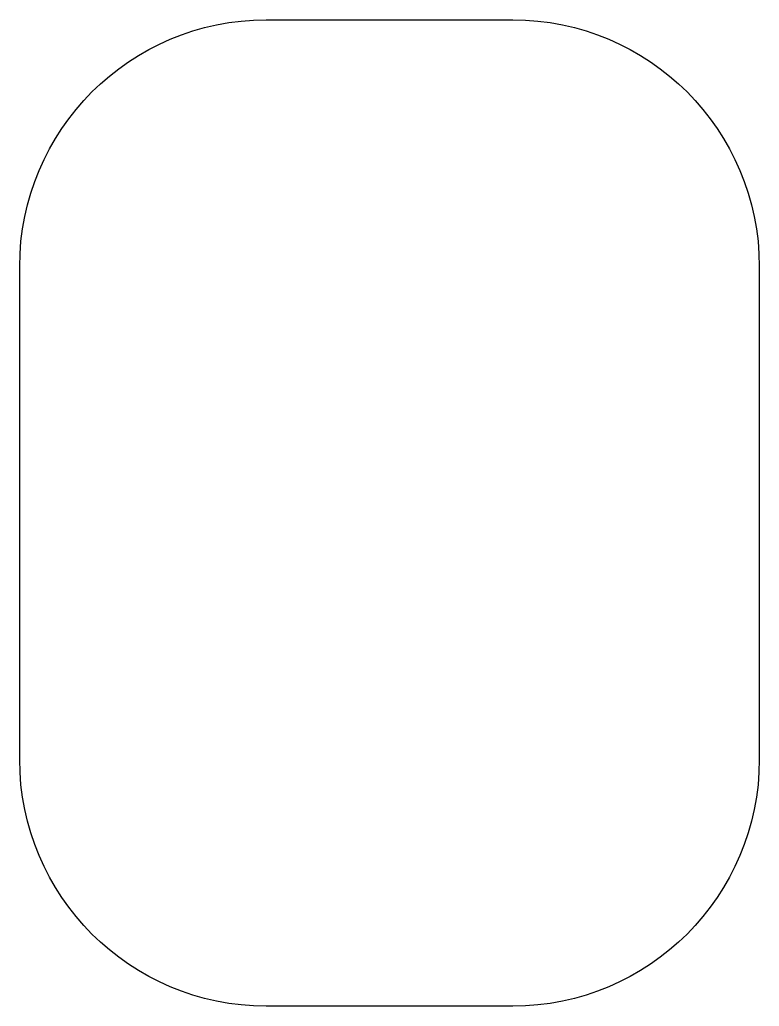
# Model space of a CAD drawing. Header units: metres. Extents: x 0 to 3, y 0 to 4.
import ezdxf

# ---------------------------------------------------------------- set-up
doc = ezdxf.new("R2010")
doc.units = ezdxf.units.M

msp = doc.modelspace()

# ---------------------------------------------------------------- linework, layer by layer
msp.add_lwpolyline([(0, 1), (0, 3, -0.414213), (1, 4), (2, 4, -0.414213), (3, 3), (3, 1, -0.414213), (2, 0), (1, 0, -0.414213)], format="xyb", close=True)

doc.saveas('drawing.dxf')
